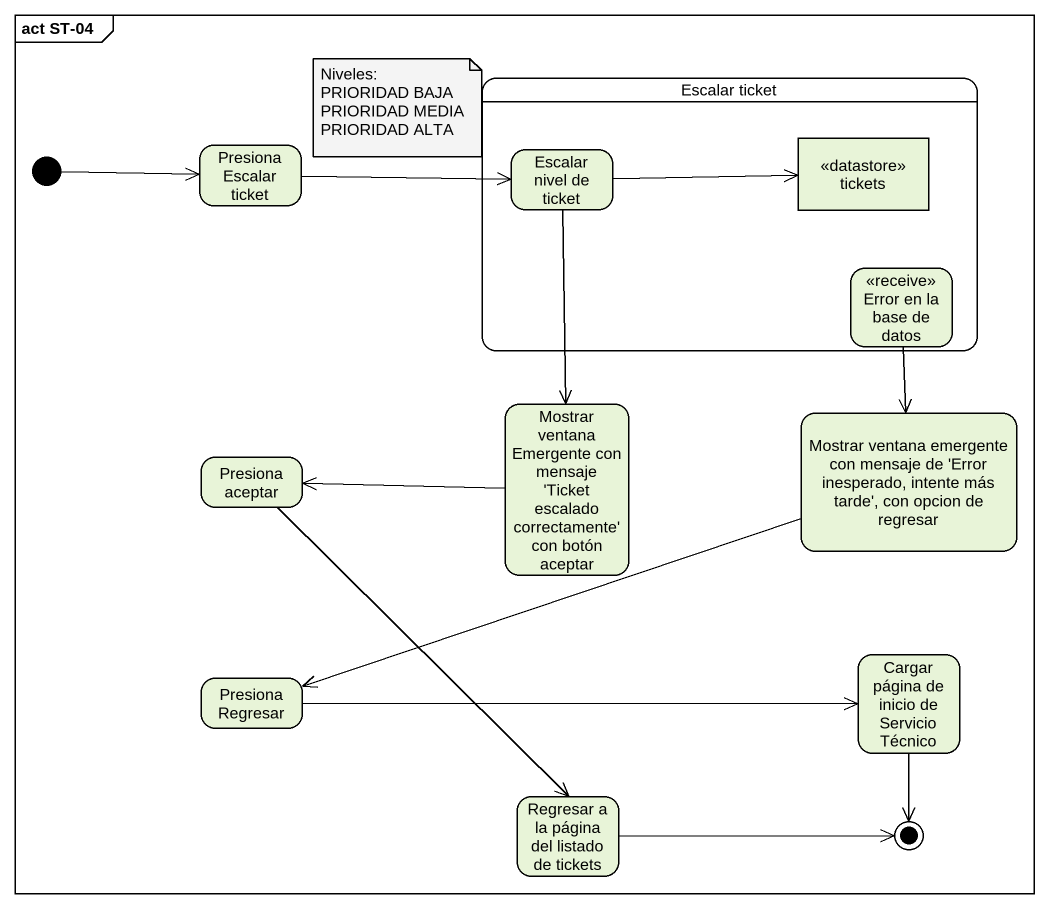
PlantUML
@startuml
mainframe act ST-04
hide empty description
state "Escalar ticket" as Escalar_ticket {
  state "Escalar nivel de ticket" as Escalar_nivel_de_ticket
  state tickets <<datastore>>
  state "Error en la base de datos" as Error_en_la_base_de_datos <<receive>>
}
state "Presiona Escalar ticket" as Presiona_Escalar_ticket
state "Presiona aceptar" as Presiona_aceptar
state "Mostrar ventana Emergente con mensaje 'Ticket escalado correctamente' con botón aceptar" as Mostrar_ventana_Emergente
state "Mostrar ventana emergente con mensaje de 'Error inesperado, intente más tarde', con opcion de regresar" as Mostrar_ventana_emergente
state "Cargar página de inicio de Servicio Técnico" as Cargar_página_de_inicio_de
state "Presiona Regresar" as Presiona_Regresar
state "Regresar a la página del listado de tickets" as Regresar_a_la_página_del
[*] -right-> Presiona_Escalar_ticket
Presiona_Escalar_ticket -right-> Escalar_nivel_de_ticket
Escalar_nivel_de_ticket -right-> tickets
Escalar_nivel_de_ticket --> Mostrar_ventana_Emergente
Error_en_la_base_de_datos --> Mostrar_ventana_emergente
Presiona_aceptar --> Regresar_a_la_página_del
Mostrar_ventana_Emergente -left-> Presiona_aceptar
Mostrar_ventana_emergente -left-> Presiona_Regresar
Presiona_Regresar -right-> Cargar_página_de_inicio_de
Cargar_página_de_inicio_de --> [*]
Regresar_a_la_página_del -right-> [*]
note as N1
  Niveles:
  PRIORIDAD BAJA
  PRIORIDAD MEDIA
  PRIORIDAD ALTA
end note
@enduml
